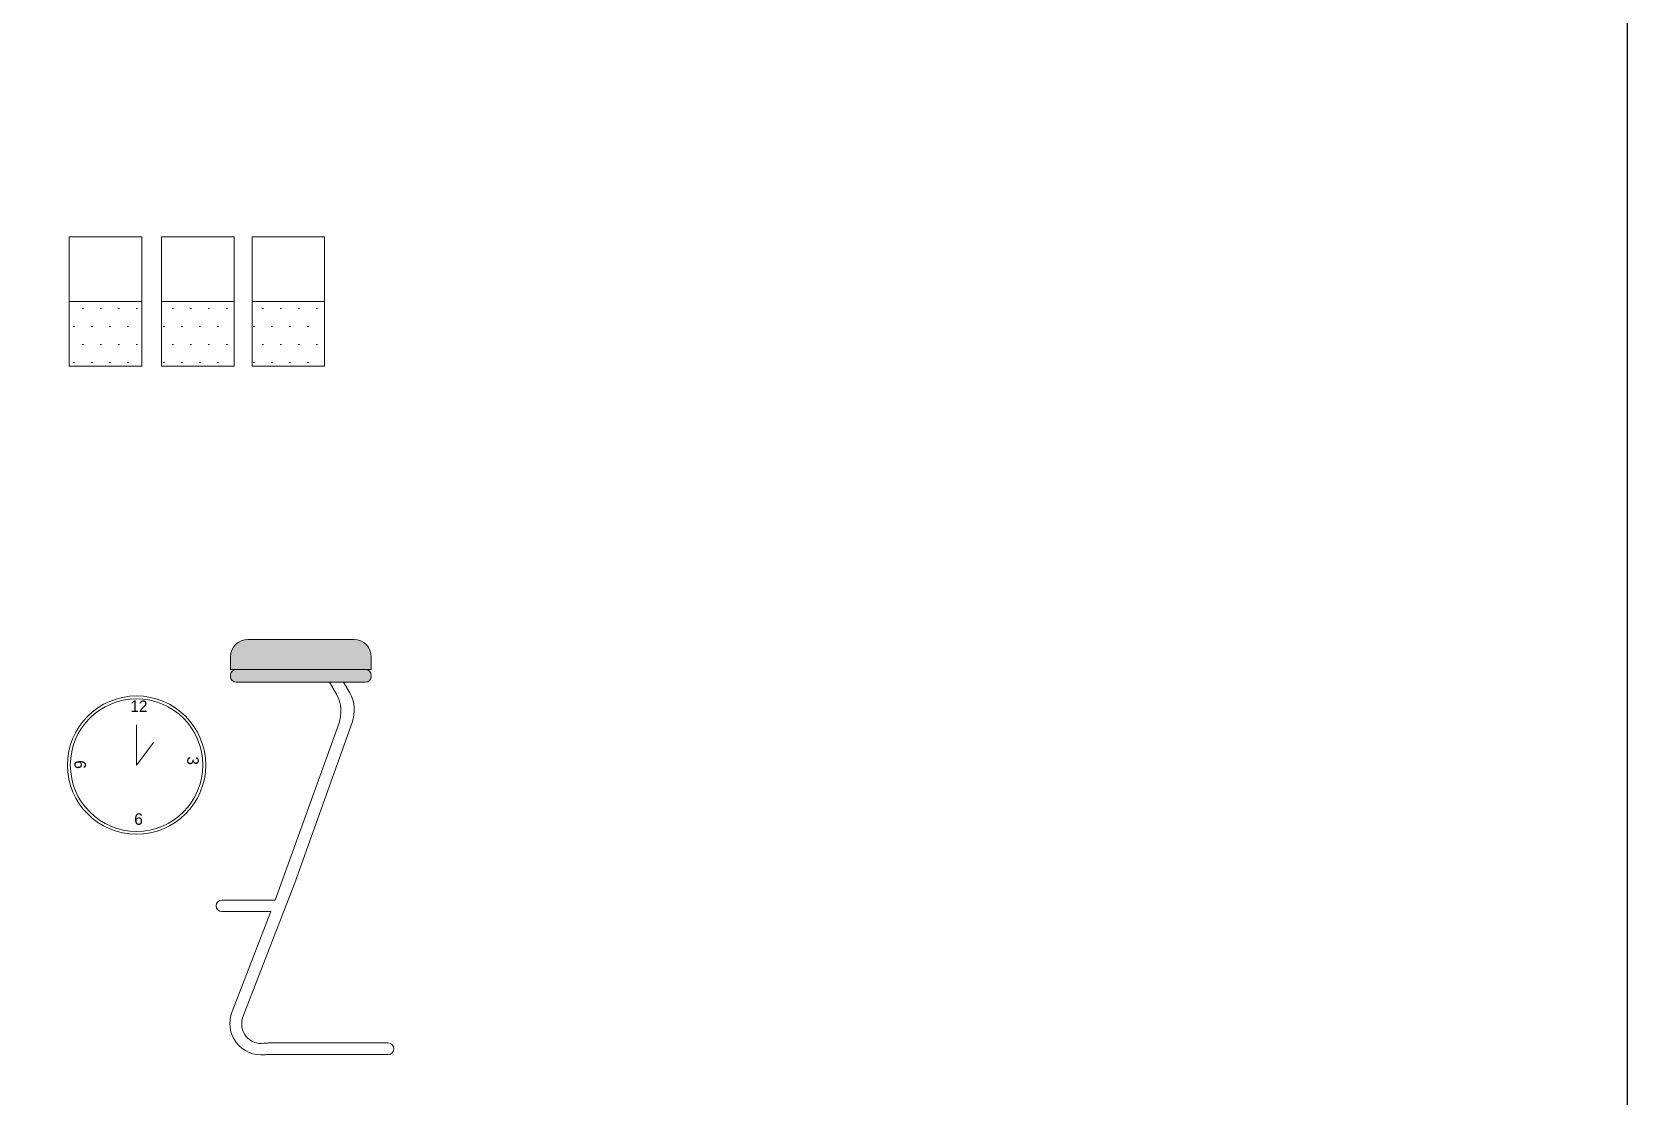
# Model space of a CAD drawing. Header units: millimetres. Extents: x 351279 to 387190, y -1289537 to -1277077.
# Drawn here: x 384422 to 387190, y -1284139 to -1282292 of the extents above; entities that cross this region are included whole.
import ezdxf

# ---------------------------------------------------------------- set-up
doc = ezdxf.new("R2010")
doc.units = ezdxf.units.MM
doc.header["$LTSCALE"] = 20
doc.styles.get("Standard").update_dxf_attribs({"font": 'SimSun.ttf', "height": 85})

msp = doc.modelspace()

# ---------------------------------------------------------------- hatches: boundary and pattern name
at = {"lineweight": 13}
h = msp.add_hatch(dxfattribs=at)
h.set_pattern_fill('DOTS', color=256, scale=500, style=0)
h.set_pattern_definition([(0, (59166.62, -1089397.173), (15.625, 31.25), [0, -31.25])])
h.paths.add_polyline_path([(384804.391, -1282872.232), (384930.177, -1282872.232), (384930.177, -1282759.988), (384804.391, -1282759.988)])
h.paths.add_polyline_path([(384647.159, -1282759.988), (384647.159, -1282872.232), (384772.945, -1282872.232), (384772.945, -1282759.988)])
h.paths.add_polyline_path([(384487.068, -1282759.988), (384487.068, -1282872.232), (384612.854, -1282872.232), (384612.854, -1282759.988)])
at = {"lineweight": 0}
for color, points in [(1, [(384796.871, -1283346.54, 0.41421356), (384766.871, -1283376.54), (384766.871, -1283398.467), (385011.162, -1283398.467), (385011.162, -1283376.54, 0.41421356), (384981.162, -1283346.54)]), (252, [(385001.162, -1283420.509, 0.44450711), (385011.109, -1283409.488, 0.44450711), (385001.162, -1283398.467), (384776.871, -1283398.467, 0.44450711), (384766.924, -1283409.488, 0.44450711), (384776.871, -1283420.509)])]:
    msp.add_hatch(color=color, dxfattribs=at).paths.add_polyline_path(points)

# ---------------------------------------------------------------- linework, layer by layer
at = {"lineweight": 13}
for p, q in [((384612.854, -1282759.988), (384487.068, -1282759.988)), ((384772.945, -1282759.988), (384647.159, -1282759.988)), ((384930.177, -1282759.988), (384804.391, -1282759.988))]:
    msp.add_line(p, q, dxfattribs=at)
at = {"color": 252, "lineweight": 0}
for p, q in [((384889.016, -1283420.509), (385001.162, -1283420.509)), ((384945.089, -1283420.509), (385001.162, -1283420.509)), ((385001.162, -1283420.509), (384945.089, -1283420.509)), ((385001.162, -1283420.509), (384973.125, -1283420.509))]:
    msp.add_line(p, q, dxfattribs=at)
at = {"lineweight": 0}
for p, q in [((384938.484, -1283420.509), (384950.527, -1283441.367)), ((384963.125, -1283420.509), (384973.676, -1283438.784)), ((384954.547, -1283492.954), (384844.419, -1283798.551)), ((384977.697, -1283490.371), (384878.177, -1283768.455)), ((384878.177, -1283768.455), (384787.826, -1284002.761)), ((384741.631, -1283808.551), (384741.631, -1283808.551)), ((384844.419, -1283798.551), (384751.631, -1283798.551)), ((384751.631, -1283818.551), (384836.706, -1283818.551)), ((384836.706, -1283818.551), (384790.679, -1283937.914)), ((384790.679, -1283937.914), (384769.835, -1283991.968)), ((384832.941, -1284046.54), (385040.404, -1284046.54)), ((385050.404, -1284056.54), (385050.404, -1284056.54)), ((384834.238, -1284066.54), (385040.404, -1284066.54))]:
    msp.add_line(p, q, dxfattribs=at)
at = {"color": 153, "lineweight": 0, "ltscale": 4}
for q in [(384603.824, -1283494.335), (384633.824, -1283524.335)]:
    msp.add_line((384603.824, -1283564.335), q, dxfattribs=at)
at = {"color": 3}
msp.add_lwpolyline([(372812.5, -1277076.836), (387190.469, -1277076.836), (387190.469, -1289537.07), (372812.5, -1289537.07)], close=True, dxfattribs=at)
at = {"lineweight": 13}
for points in [[(384487.068, -1282872.232), (384612.854, -1282872.232), (384612.854, -1282647.744), (384487.068, -1282647.744)], [(384647.159, -1282872.232), (384772.945, -1282872.232), (384772.945, -1282647.744), (384647.159, -1282647.744)], [(384804.391, -1282872.232), (384930.177, -1282872.232), (384930.177, -1282647.744), (384804.391, -1282647.744)]]:
    msp.add_lwpolyline(points, close=True, dxfattribs=at)
at = {"color": 1, "lineweight": 0}
msp.add_lwpolyline([(384796.871, -1283346.54), (384981.162, -1283346.54, -0.41421356), (385011.162, -1283376.54), (385011.162, -1283398.467), (384766.871, -1283398.467), (384766.871, -1283376.54, -0.41421356)], format="xyb", close=True, dxfattribs=at)
at = {"color": 252, "lineweight": 0}
msp.add_lwpolyline([(384776.871, -1283398.467), (385001.162, -1283398.467, -0.41421356), (385011.162, -1283408.467), (385011.162, -1283410.509, -0.41421356), (385001.162, -1283420.509), (384776.871, -1283420.509, -0.41421356), (384766.871, -1283410.509), (384766.871, -1283408.467, -0.41421356)], format="xyb", close=True, dxfattribs=at)
at = {"color": 153, "lineweight": 0, "ltscale": 4}
for radius in [120, 115]:
    msp.add_circle((384603.824, -1283564.335), radius, dxfattribs=at)
at = {"lineweight": 0}
for centre, radius, start, end in [((384898.565, -1283471.367), 60, 338.912902, 30), ((384921.715, -1283468.784), 60, 338.912902, 30), ((384751.631, -1283808.551), 10, 90, 180), ((384751.631, -1283808.551), 10, 180, 270), ((384820.452, -1284012.681), 54.691, 157.744279, 276.709994), ((384820.18, -1284013.363), 34.046, 161.856771, 277.798159), ((384832.941, -1284106.54), 60, 90, 97.798159), ((385040.404, -1284056.54), 10, 0, 90), ((385040.404, -1284056.54), 10, 270, 0), ((384834.238, -1284126.54), 60, 90, 97.080494)]:
    msp.add_arc(centre, radius, start, end, dxfattribs=at)

# ---------------------------------------------------------------- texts
at = {"color": 153, "lineweight": 0, "ltscale": 5, "insert": (384592.953, -1283452.222), "char_height": 20, "width": 21, "attachment_point": 1}
msp.add_mtext('{\\fﾺￚￌﾣﾤ|b0|i0|c134|p2;12}', dxfattribs=at)
at = {"color": 153, "lineweight": 0, "ltscale": 5, "char_height": 20, "width": 21, "attachment_point": 1}
for s, insert, rotation in [('{\\fﾺￚￌﾣﾤ|b0|i0|c134|p2;9}', (384495.948, -1283570.969), 90), ('{\\fﾺￚￌﾣﾤ|b0|i0|c134|p2;3}', (384711.7, -1283549.227), 270), ('{\\fﾺￚￌﾣﾤ|b0|i0|c134|p2;9}', (384614.695, -1283667.974), 180)]:
    msp.add_mtext(s, dxfattribs=dict(at, insert=insert, rotation=rotation))

doc.saveas('drawing.dxf')
